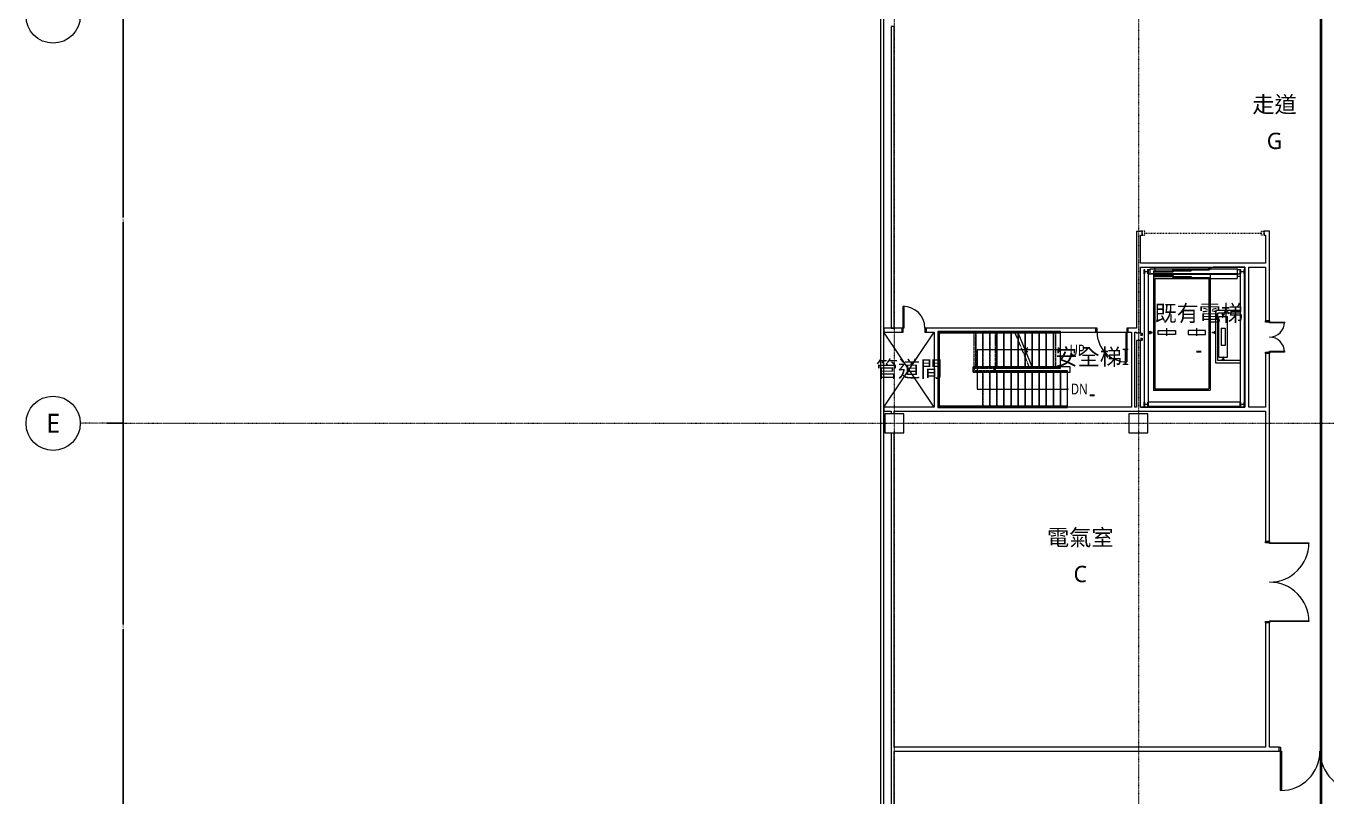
# Model space of a CAD drawing. Extents: x -122301 to 290600, y -29000 to 395522.
# Drawn here: x -32000 to 15950, y 46238 to 74632 of the extents above; entities that cross this region are included whole.
import ezdxf
from ezdxf.enums import TextEntityAlignment as Align

# ---------------------------------------------------------------- set-up
doc = ezdxf.new("R2010")
doc.units = 0
doc.header["$LTSCALE"] = 10
for name, pattern in [('H12PL2$0$JJP_三點線', [0.9, 0.3, -0.15, 0, -0.15, 0, -0.15, 0, -0.15]), ('H12PL2$0$JJP_虛線(退縮線、投影線、地下室範圍、非屬本工程、圖面分區)', [0.45, 0.3, -0.15]), ('H12PL2$0$TAI_虛線', [5.644, 2.822, -2.822]), ('H12PL2$0$虛線', [0.846667, 0.423333, -0.423333]), ('XFM7P20PV$0$中心', [29.999999, 12, -6, 6, -6])]:
    doc.linetypes.add(name, pattern=pattern)
for name, color, linetype in [('H12PL2$0$A-DIM', 252, 'Continuous'), ('H12PL2$0$A-OBJE-2D', 252, 'Continuous'), ('H12PL2$0$A-STRS', 252, 'Continuous'), ('H12PL2$0$A-TEXT', 252, 'Continuous'), ('H12PL2$0$A-WALL-EX', 252, 'Continuous'), ('H12PL2$0$A-WALL-IN', 252, 'Continuous'), ('H12PL2$0$A-ZONE', 252, 'Continuous'), ('H12PL2$0$Door', 252, 'Continuous'), ('H12PL2$0$L20_30_ELV', 252, 'Continuous'), ('H12PL2$0$L20_30_SIAGE1', 252, 'Continuous'), ('H12PL2$0$L20_30_SIAGE3', 252, 'Continuous'), ('H12PL2$0$L20_30_STEEL2', 252, 'Continuous'), ('H12PL2$0$S-COL', 252, 'Continuous'), ('H12PL2$0$S-GRID', 252, 'Continuous'), ('H12PL2$0$S-SLAB-SHOW', 252, 'Continuous')]:
    doc.layers.add(name, color=color, linetype=linetype)
doc.styles.add('H12PL2$0$dim-txt', font='isocp.shx', dxfattribs={"width": 0.7, "bigfont": 'chineset.shx'})
doc.styles.add('H12PL2$0$Standard', font='', dxfattribs={"width": 0.8})
doc.styles.get('H12PL2$0$Standard').set_extended_font_data('Microsoft JhengHei')
doc.dimstyles.new('H12PL2$0$ARCH-dim-200MM', dxfattribs={"dimscale": 200, "dimtxt": 0.3, "dimasz": 0.1, "dimexe": 0.1, "dimexo": 0.1, "dimgap": 0.05, "dimtad": 1, "dimdec": 0, "dimlfac": 10, "dimrnd": 0.5, "dimdsep": 46, "dimtxsty": 'H12PL2$0$dim-txt', "dimblk": 'H12PL2$0$_Dot', "dimcen": 2, "dimclrd": 256, "dimclre": 256, "dimclrt": 256, "dimadec": 0, "dimazin": 0, "dimtfac": 1, "dimtix": 1, "dimtmove": 2, "dimatfit": 3, "dimldrblk": 'H12PL2$0$_OBLIQUE', "dimfxl": 1, "dimtvp": 1, "dimtolj": 1, "dimarcsym": 0})

# ---------------------------------------------------------------- blocks, each defined once
blk = doc.blocks.new('*D86')
at = {"layer": 'DEFPOINTS', "color": 0, "linetype": 'Continuous', "transparency": 16777216}
for p in [(-29000, 75000), (-29000, 60000), (-28420, 60000)]:
    blk.add_point(p, dxfattribs=at)
at = {"layer": 'H12PL2$0$A-DIM', "linetype": 'Continuous', "lineweight": -2, "transparency": 16777216}
for p, q in [((-28980, 75000), (-28400, 75000)), ((-28420, 74980), (-28420, 67588)), ((-28420, 60020), (-28420, 67412)), ((-28980, 60000), (-28400, 60000))]:
    blk.add_line(p, q, dxfattribs=at)
at = {"layer": 'H12PL2$0$A-DIM', "linetype": 'Continuous', "lineweight": 0, "transparency": 16777216, "insert": (-28420, 67500), "char_height": 60, "attachment_point": 5, "rotation": 90, "style": 'H12PL2$0$dim-txt'}
blk.add_mtext('\\A1;150000', dxfattribs=at)
blk = doc.blocks.new('H12PL2$0$_Dot')
blk = doc.blocks.new('H12PL2$0$_OBLIQUE')
at = {"color": 0, "linetype": 'ByBlock', "lineweight": -2}
blk.add_line((-0.5, -0.5), (0.5, 0.5), dxfattribs=at)
blk = doc.blocks.new('*D87')
at = {"layer": 'DEFPOINTS', "color": 0, "linetype": 'Continuous', "transparency": 16777216}
for p in [(-29000, 60000), (-29000, 45000), (-28420, 45000)]:
    blk.add_point(p, dxfattribs=at)
at = {"layer": 'H12PL2$0$A-DIM', "linetype": 'Continuous', "lineweight": -2, "transparency": 16777216}
for p, q in [((-28980, 60000), (-28400, 60000)), ((-28420, 59980), (-28420, 52588)), ((-28420, 45020), (-28420, 52412)), ((-28980, 45000), (-28400, 45000))]:
    blk.add_line(p, q, dxfattribs=at)
at = {"layer": 'H12PL2$0$A-DIM', "linetype": 'Continuous', "lineweight": 0, "transparency": 16777216, "insert": (-28420, 52500), "char_height": 60, "attachment_point": 5, "rotation": 90, "style": 'H12PL2$0$dim-txt'}
blk.add_mtext('\\A1;150000', dxfattribs=at)
blk = doc.blocks.new('XFM7P20PV')
at = {"color": 3, "linetype": 'XFM7P20PV$0$中心', "ltscale": 200, "const_width": 100}
blk.add_lwpolyline([(15724.78004, 88731), (97997.39483, 88896.26703), (97997.39483, -295.23297), (15724.78004, -460.5)], close=True, dxfattribs=at)
blk = doc.blocks.new('H12PL2')
at = {"layer": 'H12PL2$0$A-OBJE-2D', "lineweight": 0}
for p, q in [((-380, 60600), (1475, 63360)), ((1475, 60600), (-380, 63360))]:
    blk.add_line(p, q, dxfattribs=at)
at = {"layer": 'H12PL2$0$A-STRS', "linetype": 'H12PL2$0$JJP_虛線(退縮線、投影線、地下室範圍、非屬本工程、圖面分區)', "lineweight": 0}
for p, q in [((3005, 63380), (1605, 63380)), ((1605, 63380), (1605, 60580)), ((1655, 60630), (1655, 63330)), ((1655, 63330), (3005, 63330)), ((1655, 63330), (1655, 60630)), ((3005, 63330), (1655, 63330)), ((2937.34, 63330), (2937.34, 62080)), ((4435.89, 63380), (3005, 63380)), ((3005, 63380), (3005, 63330)), ((3005, 63330), (3005, 63380)), ((3005, 63330), (4456.69, 63330)), ((3005, 62080), (3005, 63330)), ((3005, 62080), (3005, 63330)), ((3005, 62080), (3005, 63330)), ((3265, 63330), (3005, 63330)), ((3005, 63330), (3005, 62080)), ((3005, 62080), (3005, 63330)), ((3265, 62080), (3265, 63330)), ((3525, 63330), (3265, 63330)), ((3265, 63330), (3265, 62080)), ((3265, 62080), (3265, 63330)), ((3525, 62080), (3525, 63330)), ((3785, 63330), (3525, 63330)), ((3525, 63330), (3525, 62080)), ((3525, 62080), (3525, 63330)), ((3715.58, 63330), (3715.58, 62080)), ((3785, 62080), (3785, 63330)), ((4045, 63330), (3785, 63330)), ((3785, 63330), (3785, 62080)), ((3785, 62080), (3785, 63330)), ((4045, 62080), (4045, 63330)), ((4305, 63330), (4045, 63330)), ((4045, 63330), (4045, 62080)), ((4045, 62080), (4045, 63330)), ((4305, 62080), (4305, 63330)), ((4456.69, 63330), (4305, 63330)), ((4305, 63330), (4305, 62080)), ((4305, 62080), (4305, 63330)), ((4976.69, 62080), (4456.69, 63330)), ((5945.91, 63330), (5945.91, 62080)), ((5946.78, 63330), (5946.78, 62080)), ((4565, 62080), (4565, 63069.64)), ((4565, 63069.64), (4565, 62080)), ((4565, 62080), (4565, 63069.64)), ((4825, 62080), (4825, 62444.64)), ((4825, 62444.64), (4825, 62080)), ((4825, 62080), (4825, 62444.64)), ((3005, 62080), (2905, 62080)), ((2905, 62080), (2905, 61880)), ((2905, 61880), (2905, 62080)), ((2905, 62080), (3005, 62080)), ((2905, 61880), (3265, 61880)), ((3265, 61880), (2905, 61880)), ((2955, 61930), (2955, 62030)), ((2955, 62030), (3005, 62030)), ((3265, 61930), (2955, 61930)), ((4976.69, 62080), (3005, 62080)), ((3005, 62080), (3005, 62030)), ((3005, 62030), (3005, 62080)), ((3005, 62080), (3265, 62080)), ((3005, 62030), (4997.49, 62030)), ((3265, 62080), (3525, 62080)), ((3265, 61880), (3265, 61930)), ((6385, 61930), (3265, 61930)), ((3265, 61930), (3265, 61880)), ((3265, 61880), (6385, 61880)), ((3265, 61880), (3265, 60630)), ((3265, 61880), (3265, 60630)), ((3265, 61880), (3265, 60630)), ((3265, 60630), (3265, 61880)), ((3525, 61880), (3265, 61880)), ((3265, 61880), (3265, 60630)), ((3525, 62080), (3785, 62080)), ((3525, 61880), (3525, 60630)), ((3525, 60630), (3525, 61880)), ((3525, 61880), (3525, 60630)), ((3785, 61880), (3525, 61880)), ((3785, 62080), (4045, 62080)), ((3785, 61880), (3785, 60630)), ((3785, 60630), (3785, 61880)), ((3785, 61880), (3785, 60630)), ((4045, 61880), (3785, 61880)), ((4045, 62080), (4305, 62080)), ((4045, 61880), (4045, 60630)), ((4045, 60630), (4045, 61880)), ((4045, 61880), (4045, 60630)), ((4305, 61880), (4045, 61880)), ((4045, 61880), (4045, 60630)), ((4305, 62080), (4565, 62080)), ((4305, 61880), (4305, 60630)), ((4305, 60630), (4305, 61880)), ((4305, 61880), (4305, 60630)), ((4565, 61880), (4305, 61880)), ((4565, 62080), (4825, 62080)), ((4565, 61880), (4565, 60630)), ((4565, 60630), (4565, 61880)), ((4565, 61880), (4565, 60630)), ((4825, 61880), (4565, 61880)), ((4825, 62080), (4976.69, 62080)), ((4825, 61880), (4825, 60630)), ((4825, 60630), (4825, 61880)), ((4825, 61880), (4825, 60630)), ((5085, 61880), (4825, 61880)), ((5085, 61880), (5085, 60630)), ((5085, 60630), (5085, 61880)), ((5085, 61880), (5085, 60630)), ((5345, 61880), (5085, 61880)), ((5345, 61880), (5345, 60630)), ((5345, 60630), (5345, 61880)), ((5345, 61880), (5345, 60630)), ((5605, 61880), (5345, 61880)), ((5605, 61880), (5605, 60630)), ((5605, 60630), (5605, 61880)), ((5605, 61880), (5605, 60630)), ((5865, 61880), (5605, 61880)), ((5865, 61880), (5865, 60630)), ((5865, 60630), (5865, 61880)), ((5865, 61880), (5865, 60630)), ((6125, 61880), (5865, 61880)), ((6125, 61880), (6125, 60630)), ((6125, 60630), (6125, 61880)), ((6125, 61880), (6125, 60630)), ((6385, 61880), (6125, 61880)), ((6385, 61880), (6385, 61930)), ((6385, 60630), (6385, 61880)), ((1605, 60580), (3265, 60580)), ((3265, 60630), (1655, 60630)), ((1655, 60630), (3265, 60630)), ((3265, 60580), (3265, 60630)), ((6385, 60630), (3265, 60630)), ((3265, 60630), (3265, 60580)), ((3265, 60630), (3525, 60630)), ((3265, 60580), (6385, 60580)), ((3525, 60630), (3785, 60630)), ((3785, 60630), (4045, 60630)), ((4045, 60630), (4305, 60630)), ((4305, 60630), (4565, 60630)), ((4565, 60630), (4825, 60630)), ((4825, 60630), (5085, 60630)), ((5085, 60630), (5345, 60630)), ((5345, 60630), (5605, 60630)), ((5605, 60630), (5865, 60630)), ((5865, 60630), (6125, 60630)), ((6125, 60630), (6385, 60630)), ((6385, 60580), (6385, 60630))]:
    blk.add_line(p, q, dxfattribs=at)
at = {"layer": 'H12PL2$0$A-STRS', "lineweight": 0}
for p, q in [((3785, 63380), (1605, 63380)), ((1605, 63380), (1605, 60580)), ((1655, 60630), (1655, 63330)), ((1655, 63330), (3785, 63330)), ((1655, 63330), (1655, 60630)), ((3715.58, 63330), (1655, 63330)), ((1655, 63330), (1655, 60630)), ((3785, 63330), (1655, 63330)), ((3785, 63330), (3715.58, 63330)), ((6125, 63380), (3785, 63380)), ((3785, 63380), (3785, 63330)), ((3785, 63330), (3785, 63380)), ((3785, 63330), (6125, 63330)), ((6125, 63330), (3785, 63330)), ((3785, 62080), (3785, 63330)), ((3785, 62080), (3785, 63330)), ((3785, 62080), (3785, 63330)), ((4045, 63330), (3785, 63330)), ((3785, 63330), (3785, 62080)), ((3785, 62080), (3785, 63330)), ((4045, 62080), (4045, 63330)), ((4305, 63330), (4045, 63330)), ((4045, 63330), (4045, 62080)), ((4045, 62080), (4045, 63330)), ((4305, 62080), (4305, 63330)), ((4565, 63330), (4305, 63330)), ((4305, 63330), (4305, 62080)), ((4305, 62080), (4305, 63330)), ((6125, 63380), (4544.2, 63380)), ((4565, 63330), (6125, 63330)), ((6125, 63330), (4565, 63330)), ((4825, 63330), (4565, 63330)), ((5085, 62080), (4565, 63330)), ((4565, 62080), (4565, 63330)), ((4825, 63330), (4565, 63330)), ((4565, 63330), (4565, 62080)), ((4565, 62080), (4565, 63330)), ((4825, 62705), (4825, 63330)), ((5085, 63330), (4825, 63330)), ((4825, 63330), (4825, 62705)), ((4825, 62705), (4825, 63330)), ((4825, 62080), (4825, 63330)), ((5085, 63330), (4825, 63330)), ((4825, 63330), (4825, 62080)), ((4825, 62080), (4825, 63330)), ((5085, 62080), (5085, 63330)), ((5345, 63330), (5085, 63330)), ((5085, 63330), (5085, 62080)), ((5085, 62080), (5085, 63330)), ((5085, 62080), (5085, 63330)), ((5345, 63330), (5085, 63330)), ((5085, 63330), (5085, 62080)), ((5085, 62080), (5085, 63330)), ((5345, 62080), (5345, 63330)), ((5605, 63330), (5345, 63330)), ((5345, 63330), (5345, 62080)), ((5345, 62080), (5345, 63330)), ((5345, 62080), (5345, 63330)), ((5605, 63330), (5345, 63330)), ((5345, 63330), (5345, 62080)), ((5345, 62080), (5345, 63330)), ((5605, 62080), (5605, 63330)), ((5865, 63330), (5605, 63330)), ((5605, 63330), (5605, 62080)), ((5605, 62080), (5605, 63330)), ((5605, 62080), (5605, 63330)), ((5865, 63330), (5605, 63330)), ((5605, 63330), (5605, 62080)), ((5605, 62080), (5605, 63330)), ((5865, 62080), (5865, 63330)), ((6125, 63330), (5865, 63330)), ((5865, 63330), (5865, 62080)), ((5865, 62080), (5865, 63330)), ((5865, 62080), (5865, 63330)), ((6125, 63330), (5865, 63330)), ((5865, 63330), (5865, 62080)), ((5865, 62080), (5865, 63330)), ((6125, 63330), (6125, 63380)), ((6125, 63330), (6125, 63380)), ((6125, 62080), (6125, 63330)), ((6125, 62080), (6125, 63330)), ((6125, 62080), (6125, 63330)), ((6125, 62080), (6125, 63330)), ((3785, 62705), (3060, 62705)), ((3060, 62705), (3060, 61255)), ((5865, 62705), (3785, 62705)), ((4925, 62780), (4825, 62705)), ((5865, 62705), (4825, 62705)), ((4825, 62705), (4925, 62630)), ((6125, 62705), (5865, 62705)), ((6125, 62705), (5865, 62705)), ((6125, 62705), (6025, 62780)), ((6025, 62630), (6125, 62705)), ((3785, 62080), (3685, 62080)), ((3685, 62080), (3685, 61880)), ((3685, 61880), (3685, 62080)), ((3685, 62080), (3715.58, 62080)), ((3685, 61880), (3685, 62080)), ((3685, 62080), (3785, 62080)), ((3685, 61880), (4045, 61880)), ((4045, 61880), (3685, 61880)), ((4045, 61880), (3685, 61880)), ((3715.58, 62080), (3785, 62080)), ((3735, 61930), (3735, 62030)), ((3735, 62030), (3785, 62030)), ((4045, 61930), (3735, 61930)), ((6125, 62080), (3785, 62080)), ((3785, 62080), (3785, 62030)), ((3785, 62030), (3785, 62080)), ((3785, 62080), (6125, 62080)), ((3785, 62080), (4045, 62080)), ((3785, 62030), (6125, 62030)), ((4045, 62080), (4305, 62080)), ((4045, 61880), (4045, 61930)), ((6385, 61930), (4045, 61930)), ((4045, 61930), (4045, 61880)), ((4045, 61880), (6385, 61880)), ((6385, 61880), (4045, 61880)), ((4045, 61880), (4045, 60630)), ((4045, 61880), (4045, 60630)), ((4045, 60630), (4045, 61880)), ((4305, 61880), (4045, 61880)), ((4045, 61880), (4045, 60630)), ((4305, 62080), (4565, 62080)), ((4305, 61880), (4305, 60630)), ((4305, 60630), (4305, 61880)), ((4305, 61880), (4305, 60630)), ((4565, 61880), (4305, 61880)), ((4565, 62080), (4825, 62080)), ((4565, 61880), (4565, 60630)), ((4565, 60630), (4565, 61880)), ((4565, 61880), (4565, 60630)), ((4825, 61880), (4565, 61880)), ((4825, 62080), (5085, 62080)), ((4825, 61880), (4825, 60630)), ((4825, 60630), (4825, 61880)), ((4825, 61880), (4825, 60630)), ((5085, 61880), (4825, 61880)), ((6125, 62080), (5085, 62080)), ((5085, 62080), (6125, 62080)), ((5085, 62080), (5345, 62080)), ((5085, 62080), (5345, 62080)), ((5085, 61880), (5085, 60630)), ((5085, 60630), (5085, 61880)), ((5085, 61880), (5085, 60630)), ((5345, 61880), (5085, 61880)), ((5105.8, 62030), (6125, 62030)), ((5345, 62080), (5605, 62080)), ((5345, 62080), (5605, 62080)), ((5345, 61880), (5345, 60630)), ((5345, 60630), (5345, 61880)), ((5345, 61880), (5345, 60630)), ((5605, 61880), (5345, 61880)), ((5605, 62080), (5865, 62080)), ((5605, 62080), (5865, 62080)), ((5605, 61880), (5605, 60630)), ((5605, 60630), (5605, 61880)), ((5605, 61880), (5605, 60630)), ((5865, 61880), (5605, 61880)), ((5865, 62080), (6125, 62080)), ((5865, 62080), (6125, 62080)), ((5865, 61880), (5865, 60630)), ((5865, 60630), (5865, 61880)), ((5865, 61880), (5865, 60630)), ((6125, 61880), (5865, 61880)), ((6125, 62030), (6125, 62080)), ((6125, 62030), (6125, 62080)), ((6125, 61880), (6125, 60630)), ((6125, 60630), (6125, 61880)), ((6125, 61880), (6125, 60630)), ((6385, 61880), (6125, 61880)), ((6385, 61880), (6385, 61930)), ((6385, 60630), (6385, 61880)), ((6385, 60630), (6385, 61880)), ((3060, 61255), (4045, 61255)), ((4045, 61255), (6125, 61255)), ((6125, 61255), (6385, 61255)), ((1605, 60580), (4045, 60580)), ((4045, 60630), (1655, 60630)), ((1655, 60630), (4045, 60630)), ((1655, 60630), (4045, 60630)), ((4045, 60580), (4045, 60630)), ((6385, 60630), (4045, 60630)), ((4045, 60630), (4045, 60580)), ((4045, 60630), (6385, 60630)), ((4045, 60630), (4305, 60630)), ((4045, 60580), (6385, 60580)), ((4305, 60630), (4565, 60630)), ((4565, 60630), (4825, 60630)), ((4825, 60630), (5085, 60630)), ((5085, 60630), (5345, 60630)), ((5345, 60630), (5605, 60630)), ((5605, 60630), (5865, 60630)), ((5865, 60630), (6125, 60630)), ((6125, 60630), (6385, 60630)), ((6385, 60580), (6385, 60630))]:
    blk.add_line(p, q, dxfattribs=at)
at = {"layer": 'H12PL2$0$A-STRS', "linetype": 'H12PL2$0$虛線', "lineweight": 0}
for p, q in [((1655, 63330), (1655, 60630)), ((2937.34, 63330), (1655, 63330)), ((3005, 63330), (2937.34, 63330)), ((4456.69, 63330), (3005, 63330)), ((2905, 61880), (2905, 62080)), ((2905, 62080), (2937.34, 62080)), ((3265, 61880), (2905, 61880)), ((2937.34, 62080), (3005, 62080)), ((3005, 62080), (4976.69, 62080)), ((6385, 61880), (3265, 61880)), ((6385, 60630), (6385, 61880)), ((1655, 60630), (3265, 60630)), ((3265, 60630), (6385, 60630))]:
    blk.add_line(p, q, dxfattribs=at)
at = {"layer": 'H12PL2$0$A-STRS', "lineweight": 0, "flags": 128}
for points in [[(6125, 62730, 1), (6125, 62680, 1)], [(6385, 61280, 1), (6385, 61230, 1)]]:
    blk.add_lwpolyline(points, format="xyb", close=True, dxfattribs=at)
at = {"layer": 'H12PL2$0$A-WALL-EX', "lineweight": 0, "flags": 128}
for points in [[(-500, 83000), (-500, 25000)], [(-380, 25000), (-380, 82880)]]:
    blk.add_lwpolyline(points, dxfattribs=at)
at = {"layer": 'H12PL2$0$A-WALL-IN', "lineweight": 0}
for p, q in [((9135, 66925), (9135, 67075)), ((13635, 66925), (13635, 67075)), ((13835, 63775), (13685, 63775)), ((280, 63510), (280, 63360)), ((1180, 63510), (1180, 63360)), ((7425, 63360), (7425, 63510)), ((8625, 63360), (8625, 63510)), ((13835, 62575), (13685, 62575)), ((13835, 55650), (13685, 55650)), ((13835, 52650), (13685, 52650)), ((14192.5, 47925), (14192.5, 48075))]:
    blk.add_line(p, q, dxfattribs=at)
at = {"layer": 'H12PL2$0$A-WALL-IN', "lineweight": 0, "flags": 128}
for points in [[(-112.5, 74615), (-112.5, 63510)], [(0, 74615), (-112.5, 74615)], [(0, 64510), (0, 74615)], [(8925, 67075), (9075, 67075)], [(8925, 67075), (8925, 63510)], [(9135, 67075), (9075, 67075)], [(9075, 66925), (9135, 66925)], [(9075, 65900), (9075, 66925)], [(13685, 67075), (13635, 67075)], [(13635, 66925), (13685, 66925)], [(13835, 67075), (13685, 67075)], [(13685, 66925), (13685, 65900)], [(13835, 63775), (13835, 67075)], [(13685, 65900), (9075, 65900)], [(9075, 65750), (12925, 65750)], [(9075, 63510), (9075, 65750)], [(12925, 65750), (12925, 60600)], [(13075, 60600), (13075, 65750)], [(13075, 65750), (13685, 65750)], [(13685, 65750), (13685, 63775)], [(0, 64360), (0, 64510)], [(0, 63510), (0, 64360)], [(280, 63510), (-380, 63510)], [(-380, 63510), (-380, 63360)], [(-380, 63360), (280, 63360)], [(-112.5, 63510), (0, 63510)], [(7425, 63510), (1180, 63510)], [(1180, 63360), (1475, 63360)], [(1475, 63360), (1475, 60600)], [(1625, 60600), (1625, 63360)], [(1625, 63360), (7425, 63360)], [(8925, 63510), (8625, 63510)], [(8625, 63360), (8750, 63360)], [(8750, 63360), (8750, 60600)], [(8862.5, 60600), (8862.5, 63360)], [(8862.5, 63360), (8925, 63360)], [(8925, 63360), (8925, 63320)], [(9075, 63320), (8925, 63320)], [(9075, 63320), (9075, 63360)], [(9075, 63050), (8925, 63050)], [(8925, 63050), (8925, 60600)], [(9075, 60600), (9075, 63050)], [(13685, 62575), (13685, 60600)], [(13835, 55650), (13835, 62575)], [(1475, 60600), (-380, 60600)], [(-380, 60600), (-380, 60450)], [(-380, 60450), (-112.5, 60450)], [(-112.5, 60450), (-112.5, 60350)], [(0, 60350), (0, 60450)], [(0, 60450), (13685, 60450)], [(8750, 60600), (1625, 60600)], [(8925, 60600), (8862.5, 60600)], [(12925, 60600), (9075, 60600)], [(13685, 60600), (13075, 60600)], [(13685, 60450), (13685, 55650)], [(-112.5, 59650), (-112.5, 45350)], [(0, 48075), (0, 59650)], [(13685, 52650), (13685, 48075)], [(13835, 48075), (13835, 52650)], [(13685, 48075), (0, 48075)], [(14192.5, 48075), (13835, 48075)], [(0, 47925), (14192.5, 47925)], [(0, 45350), (0, 47925)]]:
    blk.add_lwpolyline(points, dxfattribs=at)
at = {"layer": 'H12PL2$0$Door', "linetype": 'H12PL2$0$TAI_虛線', "lineweight": 0}
for p, q in [((9235, 67075), (9135, 67075)), ((9135, 67075), (9135, 66925)), ((9135, 66925), (9235, 66925)), ((9235, 66925), (9235, 67075)), ((9235, 67000), (13535, 67000)), ((13535, 66925), (13535, 67075)), ((13535, 67075), (13635, 67075)), ((13635, 66925), (13535, 66925)), ((13635, 67075), (13635, 66925))]:
    blk.add_line(p, q, dxfattribs=at)
at = {"layer": 'H12PL2$0$Door', "lineweight": 0}
for p, q in [((330, 63510), (330, 64310)), ((330, 64310), (360, 64310)), ((360, 64310), (360, 63510)), ((13685, 63725), (13685, 63775)), ((13685, 63775), (13835, 63775)), ((13835, 63775), (13835, 63725)), ((330, 63510), (280, 63510)), ((280, 63510), (280, 63360)), ((280, 63360), (330, 63360)), ((360, 63510), (330, 63510)), ((330, 63360), (330, 63510)), ((1180, 63510), (1130, 63510)), ((1130, 63510), (1130, 63360)), ((1130, 63360), (1180, 63360)), ((1180, 63360), (1180, 63510)), ((7475, 63510), (7425, 63510)), ((7425, 63510), (7425, 63360)), ((7425, 63360), (7475, 63360)), ((7475, 63360), (7475, 63510)), ((8545, 62260), (8545, 63360)), ((8545, 63360), (8575, 63360)), ((8625, 63510), (8575, 63510)), ((8575, 63510), (8575, 63360)), ((8575, 63360), (8575, 62260)), ((8575, 63360), (8625, 63360)), ((8625, 63360), (8625, 63510)), ((13835, 63725), (13685, 63725)), ((13835, 63725), (14385, 63725)), ((13835, 63695), (13835, 63725)), ((14385, 63695), (13835, 63695)), ((14385, 63725), (14385, 63695)), ((13685, 62575), (13685, 62625)), ((13685, 62625), (13835, 62625)), ((13835, 62575), (13685, 62575)), ((13835, 62655), (14385, 62655)), ((13835, 62625), (13835, 62655)), ((14385, 62625), (13835, 62625)), ((13835, 62625), (13835, 62575)), ((14385, 62655), (14385, 62625)), ((8575, 62260), (8545, 62260)), ((13685, 55600), (13685, 55650)), ((13685, 55650), (13835, 55650)), ((13835, 55650), (13835, 55600)), ((13835, 55600), (13685, 55600)), ((13835, 55600), (15285, 55600)), ((13835, 55570), (13835, 55600)), ((15285, 55570), (13835, 55570)), ((15285, 55600), (15285, 55570)), ((13685, 52650), (13685, 52700)), ((13685, 52700), (13835, 52700)), ((13835, 52650), (13685, 52650)), ((13835, 52730), (15285, 52730)), ((13835, 52700), (13835, 52730)), ((15285, 52700), (13835, 52700)), ((13835, 52700), (13835, 52650)), ((15285, 52730), (15285, 52700)), ((14192.5, 47925), (14192.5, 48075)), ((14192.5, 48075), (14242.5, 48075)), ((14242.5, 48075), (14242.5, 47925)), ((14242.5, 47925), (14192.5, 47925)), ((14242.5, 46475), (14242.5, 47925)), ((14242.5, 47925), (14272.5, 47925)), ((14272.5, 47925), (14272.5, 46475)), ((14272.5, 46475), (14242.5, 46475))]:
    blk.add_line(p, q, dxfattribs=at)
for centre, radius, start, end in [((330, 63510), 800, 0, 90), ((8575, 63360), 1100, 180, 270), ((13835, 63725), 550, 270, 0), ((13835, 62625), 550, 0, 90), ((13835, 55600), 1450, 270, 0), ((13835, 52700), 1450, 0, 90), ((14242.5, 47925), 1450, 270, 0), ((17142.5, 47925), 1450, 180, 270)]:
    blk.add_arc(centre, radius, start, end, dxfattribs=at)
at = {"layer": 'H12PL2$0$L20_30_ELV', "lineweight": 0}
for p, q in [((9608, 65688.83), (9598.44, 65750)), ((9608, 65688.83), (9598.44, 65750)), ((9610, 65689), (9600.46, 65750)), ((9610, 65689), (9600.46, 65750)), ((11600, 65689), (11609.54, 65750)), ((11600, 65689), (11609.54, 65750)), ((11602.38, 65691), (11611.59, 65750)), ((11602.38, 65691), (11611.59, 65750)), ((11673, 65719), (11673, 65691)), ((11673, 65719), (11675, 65719)), ((11673, 65717), (11673, 65691)), ((11675, 65719), (11675, 65689)), ((11675, 65717), (11675, 65689)), ((9210, 65660), (9210, 60625)), ((9360, 65660), (9430, 65660)), ((9360, 65660), (9360, 60625)), ((9360, 65510), (12750, 65510)), ((9430, 65520), (9430, 65689)), ((9430, 65689), (12650.02, 65689)), ((9430, 65520), (12650.02, 65520)), ((9550, 65490), (9550, 61225)), ((9550, 65490), (12638.02, 65490)), ((9568, 65617), (9608, 65617)), ((9568, 65520), (9568, 65617)), ((9570, 65615), (9610, 65615)), ((9570, 65520), (9570, 65615)), ((9590, 65610), (9590, 65578)), ((9590, 65610), (10278.2, 65610)), ((9590, 65578), (10278.2, 65578)), ((9590, 65445), (9590, 65413)), ((9590, 65445), (10278.2, 65445)), ((9590, 65413), (10278.2, 65413)), ((9600, 65334), (9600, 61269)), ((9600, 65334), (12638.02, 65334)), ((9608, 65688.83), (9608, 65654)), ((9608, 65688.83), (9608, 65617)), ((9610, 65689), (9610.05, 65689)), ((9610, 65689), (9610, 65652)), ((9610, 65689), (9610, 65615)), ((10258.2, 65647), (10943.19, 65647)), ((10258.2, 65647), (10258.2, 65615)), ((10258.2, 65615), (10943.19, 65615)), ((10258.2, 65408), (10943.19, 65408)), ((10258.2, 65408), (10258.2, 65376)), ((10258.2, 65376), (10943.19, 65376)), ((10278.2, 65610), (10278.2, 65578)), ((10278.2, 65445), (10278.2, 65413)), ((10923.19, 65684), (10923.19, 65652)), ((10923.19, 65684), (11620.05, 65684)), ((10923.19, 65652), (11620.05, 65652)), ((10923.19, 65371), (10923.19, 65339)), ((10923.19, 65371), (11620.05, 65371)), ((10923.19, 65339), (11620.05, 65339)), ((10943.19, 65647), (10943.19, 65615)), ((10943.19, 65408), (10943.19, 65376)), ((11600, 65689), (11600.05, 65689)), ((11675, 65689), (11600, 65689)), ((11675, 65689), (11600, 65689)), ((11600.05, 65334), (11600.05, 65244)), ((11600.05, 65244), (11600.05, 61269)), ((11673, 65691), (11602.38, 65691)), ((11673, 65691), (11602.38, 65691)), ((11603.4, 65334), (11603.45, 65334)), ((11603.4, 65334), (11603.45, 65334)), ((11620.05, 65684), (11620.05, 65652)), ((11620.05, 65371), (11620.05, 65339)), ((11650.05, 65490), (11650.05, 61225)), ((12638.02, 65490), (12638.07, 65490)), ((12638.02, 65490), (12638.07, 65490)), ((12638.02, 65490), (12638.02, 65334)), ((12750, 65410), (12638.02, 65410)), ((12650.02, 65520), (12650.02, 65689)), ((12650.02, 65660), (12750, 65660)), ((12750, 65660), (12750, 60625)), ((12900, 65660), (12900, 60625)), ((11850, 62215), (11850, 64155)), ((12750, 64155), (11850, 64155)), ((11925, 62315), (11925, 64055)), ((12750, 64055), (11925, 64055)), ((11970, 62435), (11970, 63935)), ((11970, 63935), (12280, 63935)), ((12080.5, 64024), (12080.5, 64016.5)), ((12169.5, 64024), (12080.5, 64024)), ((12116.5, 64007.2), (12080.5, 64016.5)), ((12117, 63993.5), (12117.25, 63993.5)), ((12117, 63993.5), (12117.25, 63993.5)), ((12117, 63935), (12117, 63993.5)), ((12133, 63935), (12117, 63935)), ((12120.25, 64002.36), (12120.25, 63996.5)), ((12129.75, 64002.36), (12129.75, 63996.5)), ((12133, 63993.5), (12132.75, 63993.5)), ((12133, 63993.5), (12132.75, 63993.5)), ((12133, 63993.5), (12133, 63935)), ((12169.5, 64016.5), (12133.5, 64007.2)), ((12169.5, 64024), (12169.5, 64016.5)), ((12280, 62435), (12280, 63935)), ((9421, 63300.5), (9421, 63389.5)), ((9421, 63389.5), (9428.5, 63389.5)), ((9421, 63300.5), (9428.5, 63300.5)), ((9437.8, 63353.5), (9428.5, 63389.5)), ((9428.5, 63300.5), (9437.8, 63336.5)), ((9440, 63345), (9440.05, 63345)), ((9440, 63345), (9440.05, 63345)), ((9442.64, 63349.75), (9448.5, 63349.75)), ((9442.64, 63340.25), (9448.5, 63340.25)), ((9510, 63353), (9451.5, 63353)), ((9451.5, 63353), (9451.5, 63352.75)), ((9451.5, 63353), (9451.5, 63352.75)), ((9451.5, 63337), (9451.5, 63337.25)), ((9451.5, 63337), (9451.5, 63337.25)), ((9451.5, 63337), (9510, 63337)), ((9510, 63337), (9510, 63353)), ((9730, 63273.5), (9730, 63416.5)), ((9730, 63416.5), (10370, 63416.5)), ((10050, 63223.11), (10050, 63504.82)), ((10370, 63416.5), (10370, 63273.5)), ((10830.05, 63416.5), (10830.05, 63273.5)), ((11470.05, 63416.5), (10830.05, 63416.5)), ((11150.05, 63223.11), (11150.05, 63504.82)), ((11470.05, 63273.5), (11470.05, 63416.5)), ((11730, 63353), (11788.5, 63353)), ((11730, 63337), (11730, 63353)), ((11788.5, 63337), (11730, 63337)), ((11788.5, 63353), (11788.5, 63352.75)), ((11788.5, 63353), (11788.5, 63352.75)), ((11788.5, 63337), (11788.5, 63337.25)), ((11788.5, 63337), (11788.5, 63337.25)), ((11797.36, 63349.75), (11791.5, 63349.75)), ((11797.36, 63340.25), (11791.5, 63340.25)), ((11802.2, 63353.5), (11811.5, 63389.5)), ((11811.5, 63300.5), (11802.2, 63336.5)), ((11819, 63389.5), (11811.5, 63389.5)), ((11819, 63300.5), (11811.5, 63300.5)), ((11819, 63300.5), (11819, 63389.5)), ((12053.5, 63505), (12053.5, 62865)), ((12053.5, 63505), (12196.5, 63505)), ((12196.5, 63505), (12196.5, 62865)), ((9730, 63273.5), (9730.05, 63273.5)), ((10370, 63273.5), (9730, 63273.5)), ((10370, 63273.5), (10370.05, 63273.5)), ((10830.05, 63273.5), (11470.05, 63273.5)), ((10830.05, 63273.5), (10830.1, 63273.5)), ((11470.05, 63273.5), (11470.1, 63273.5)), ((12196.5, 62865), (12053.5, 62865)), ((11970, 62435), (12280, 62435)), ((12060, 62435), (12240, 62435)), ((12116.5, 62362.8), (12080.5, 62353.5)), ((12080.5, 62346), (12080.5, 62353.5)), ((12169.5, 62346), (12080.5, 62346)), ((12117, 62435), (12117, 62376.5)), ((12133, 62435), (12117, 62435)), ((12117, 62376.5), (12117.25, 62376.5)), ((12117, 62376.5), (12117.25, 62376.5)), ((12120.25, 62367.64), (12120.25, 62373.5)), ((12129.75, 62367.64), (12129.75, 62373.5)), ((12133, 62376.5), (12132.75, 62376.5)), ((12133, 62376.5), (12132.75, 62376.5)), ((12133, 62376.5), (12133, 62435)), ((12169.5, 62353.5), (12133.5, 62362.8)), ((12169.5, 62346), (12169.5, 62353.5)), ((12750, 62215), (11850, 62215)), ((12750, 62315), (11925, 62315)), ((9550, 61225), (11650.05, 61225)), ((9600, 61269), (11600.05, 61269)), ((12750, 60775), (9360, 60775)), ((12750, 60625), (9360, 60625))]:
    blk.add_line(p, q, dxfattribs=at)
for centre, radius, start, end in [((12115.25, 64002.36), 5, 0, 75.510237), ((12117.25, 63996.5), 3, 270, 0), ((12134.75, 64002.36), 5, 104.489763, 180), ((12132.75, 63996.5), 3, 180, 270), ((9442.64, 63354.75), 5, 194.489763, 270), ((9442.64, 63335.25), 5, 90, 165.510237), ((9448.5, 63352.75), 3, 270, 0), ((9448.5, 63337.25), 3, 0, 90), ((11791.5, 63352.75), 3, 180, 270), ((11791.5, 63337.25), 3, 90, 180), ((11797.36, 63354.75), 5, 270, 345.510237), ((11797.36, 63335.25), 5, 14.489763, 90), ((12115.25, 62367.64), 5, 284.489763, 0), ((12115.25, 62367.64), 5, 284.489763, 0), ((12117.25, 62373.5), 3, 0, 90), ((12132.75, 62373.5), 3, 90, 180), ((12134.75, 62367.64), 5, 180, 255.510237), ((12134.75, 62367.64), 5, 180, 255.510237)]:
    blk.add_arc(centre, radius, start, end, dxfattribs=at)
at = {"layer": 'H12PL2$0$L20_30_SIAGE1', "lineweight": 0}
for p, q in [((9075, 63320), (9075, 65750)), ((9075, 65750), (9460, 65750)), ((12925, 65750), (11750.05, 65750)), ((11995, 65750), (12925, 65750)), ((12925, 60600), (12925, 65750)), ((9075, 60600), (9075, 63050)), ((9075, 60600), (12925, 60600))]:
    blk.add_line(p, q, dxfattribs=at)
at = {"layer": 'H12PL2$0$L20_30_SIAGE3', "lineweight": 0, "flags": 128}
for points in [[(9075, 63320), (9135, 63320), (9135, 63238), (9075, 63238)], [(9075, 63132), (9135, 63132), (9135, 63050), (9075, 63050)]]:
    blk.add_lwpolyline(points, dxfattribs=at)
at = {"layer": 'H12PL2$0$L20_30_STEEL2', "lineweight": 0, "flags": 128}
for points in [[(9360, 65660), (9360, 65510), (9351.6, 65510), (9351.6, 65574.5, 0.41421356), (9343.8, 65582.3), (9226.2, 65582.3, 0.41421356), (9218.4, 65574.5), (9218.4, 65510), (9210, 65510), (9210, 65660), (9218.4, 65660), (9218.4, 65595.5, 0.41421356), (9226.2, 65587.7), (9343.8, 65587.7, 0.41421356), (9351.6, 65595.5), (9351.6, 65660)], [(12900, 65660), (12900, 65510), (12891.6, 65510), (12891.6, 65574.5, 0.41421356), (12883.8, 65582.3), (12766.2, 65582.3, 0.41421356), (12758.4, 65574.5), (12758.4, 65510), (12750, 65510), (12750, 65660), (12758.4, 65660), (12758.4, 65595.5, 0.41421356), (12766.2, 65587.7), (12883.8, 65587.7, 0.41421356), (12891.6, 65595.5), (12891.6, 65660)], [(9360, 60775), (9360, 60625), (9351.6, 60625), (9351.6, 60689.5, 0.41421356), (9343.8, 60697.3), (9226.2, 60697.3, 0.41421356), (9218.4, 60689.5), (9218.4, 60625), (9210, 60625), (9210, 60775), (9218.4, 60775), (9218.4, 60710.5, 0.41421356), (9226.2, 60702.7), (9343.8, 60702.7, 0.41421356), (9351.6, 60710.5), (9351.6, 60775)], [(12900, 60775), (12900, 60625), (12891.6, 60625), (12891.6, 60689.5, 0.41421356), (12883.8, 60697.3), (12766.2, 60697.3, 0.41421356), (12758.4, 60689.5), (12758.4, 60625), (12750, 60625), (12750, 60775), (12758.4, 60775), (12758.4, 60710.5, 0.41421356), (12766.2, 60702.7), (12883.8, 60702.7, 0.41421356), (12891.6, 60710.5), (12891.6, 60775)]]:
    blk.add_lwpolyline(points, format="xyb", close=True, dxfattribs=at)
for points in [[(9075, 63285), (9100, 63285), (9100, 63273), (9075, 63273)], [(9075, 63097), (9100, 63097), (9100, 63085), (9075, 63085)]]:
    blk.add_lwpolyline(points, dxfattribs=at)
at = {"layer": 'H12PL2$0$S-COL', "lineweight": 0, "flags": 128}
for points in [[(-350, 59650), (350, 59650), (350, 60350), (-350, 60350)], [(8650, 59650), (9350, 59650), (9350, 60350), (8650, 60350)]]:
    blk.add_lwpolyline(points, close=True, dxfattribs=at)
at = {"layer": 'H12PL2$0$S-GRID', "linetype": 'H12PL2$0$JJP_三點線', "lineweight": 0}
for p, q in [((0, 128250), (0, -28000)), ((9000, 128250), (9000, -28000)), ((-29000, 60000), (-30000, 60000)), ((-29000, 60000), (289600, 60000))]:
    blk.add_line(p, q, dxfattribs=at)
at = {"layer": 'H12PL2$0$S-GRID', "lineweight": 0}
for centre in [(-31000, 75000), (-31000, 60000)]:
    blk.add_circle(centre, 1000, dxfattribs=at)
at = {"layer": 'H12PL2$0$S-GRID', "linetype": 'H12PL2$0$JJP_三點線', "lineweight": 0}
blk.add_point((-29000, 60000), dxfattribs=at)
blk.add_point((-29000, 60000), dxfattribs=at)
at = {"layer": 'H12PL2$0$S-SLAB-SHOW', "lineweight": 0, "flags": 128}
blk.add_lwpolyline([(6125, 63360), (8750, 63360), (8750, 60600), (6385, 60600), (6385, 61880), (6485, 61880), (6485, 62080), (6125, 62080)], close=True, dxfattribs=at)
at = {"layer": 'H12PL2$0$A-TEXT', "linetype": 'Continuous', "lineweight": 0, "char_height": 400, "attachment_point": 4, "style": 'H12PL2$0$Standard'}
for s, insert in [('\\A1;UP', (6463.75, 62692.85)), ('\\A1;DN', (6508.79, 61264.36))]:
    blk.add_mtext(s, dxfattribs=dict(at, insert=insert))
at = {"layer": 'H12PL2$0$A-ZONE', "style": 'H12PL2$0$Standard'}
for s, p in [('走道', (14015.95, 72044.49)), ('G', (14015.95, 70702.6)), ('既有電梯', (11225, 64355.66)), ('安全梯I', (7297.91, 62745.24)), ('管道間', (547.5, 62302.55)), ('-', (11225, 63014.53)), ('-', (7297.91, 61403.35)), ('電氣室', (6856.93, 56093.88)), ('C', (6856.93, 54749.71))]:
    blk.add_text(s, height=600, dxfattribs=at).set_placement(p, align=Align.TOP_CENTER)
at = {"layer": 'H12PL2$0$S-GRID', "style": 'H12PL2$0$Standard'}
blk.add_text('E', height=700, dxfattribs=at).set_placement((-31000, 60350), align=Align.TOP_CENTER)
at = {"layer": 'H12PL2$0$A-DIM', "linetype": 'Continuous', "lineweight": 0}
for base, p1, p2, picture, middle in [((-28420, 60000), (-29000, 75000), (-29000, 60000), '*D86', (-28420, 67500)), ((-28420, 45000), (-29000, 60000), (-29000, 45000), '*D87', (-28420, 52500))]:
    dim = blk.add_linear_dim(base=base, p1=p1, p2=p2, angle=270, dimstyle='H12PL2$0$ARCH-dim-200MM', dxfattribs=at)
    dim.commit()
    dim.dimension.update_dxf_attribs({"geometry": picture, "text_midpoint": middle, "dimtype": 128, "text_rotation": 90})

msp = doc.modelspace()

# ---------------------------------------------------------------- block references
for name in ['XFM7P20PV', 'H12PL2']:
    msp.add_blockref(name, (0, 0))

doc.saveas('drawing.dxf')
